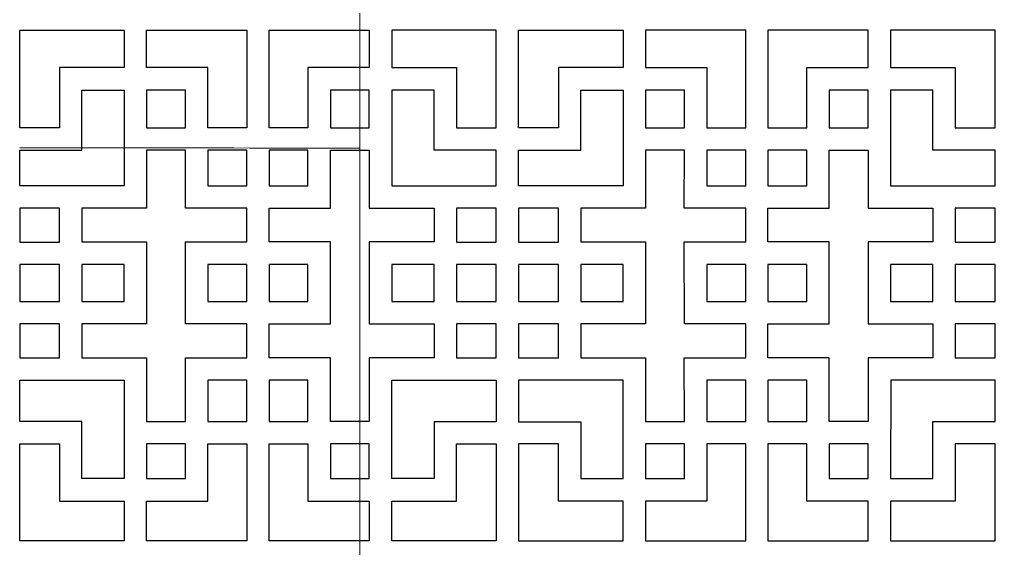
# Model space of a CAD drawing. Header units: centimetres. Extents: x -158 to 158, y -172 to 172.
# Drawn here: x -158.5 to -79.2, y 87.9 to 130.4 of the extents above; entities that cross this region are included whole.
import ezdxf

# ---------------------------------------------------------------- set-up
doc = ezdxf.new("R2010")
doc.units = ezdxf.units.CM
doc.header["$MEASUREMENT"] = 0
doc.layers.add('layer 1', color=7, linetype='Continuous')

msp = doc.modelspace()

# ---------------------------------------------------------------- linework, layer by layer
at = {"layer": 'layer 1', "color": 250, "lineweight": 9}
msp.add_lwpolyline([(-131.15161, -135.35592), (-27.25161, -135.35592), (-27.25161, 139.04408), (-131.15161, 139.04408), (-131.15161, -135.35592)], close=True, dxfattribs=at)
at = {"layer": 'layer 1', "color": 242}
for points in [[(-148.29055, 121.68934), (-145.15805, 121.68934), (-145.15805, 124.73684), (-148.29055, 124.73684), (-148.29055, 121.68934)], [(-133.51805, 121.68934), (-130.38555, 121.68934), (-130.38555, 124.73684), (-133.51805, 124.73684), (-133.51805, 121.68934)], [(-108.17599, 121.68934), (-105.04349, 121.68934), (-105.04349, 124.73684), (-108.17599, 124.73684), (-108.17599, 121.68934)], [(-93.40349, 121.68934), (-90.27099, 121.68934), (-90.27099, 124.73684), (-93.40349, 124.73684), (-93.40349, 121.68934)], [(-143.35805, 117.03184), (-140.22805, 117.03184), (-140.22805, 119.88934), (-143.35805, 119.88934), (-143.35805, 117.03184)], [(-138.44805, 117.03184), (-135.31555, 117.03184), (-135.31555, 119.88934), (-138.44805, 119.88934), (-138.44805, 117.03184)], [(-103.24599, 117.03184), (-100.11349, 117.03184), (-100.11349, 119.88934), (-103.24599, 119.88934), (-103.24599, 117.03184)], [(-98.33349, 117.03184), (-95.20349, 117.03184), (-95.20349, 119.88934), (-98.33349, 119.88934), (-98.33349, 117.03184)], [(-158.49504, 112.5102), (-155.29716, 112.5102), (-155.29716, 115.23656), (-158.49504, 115.23656), (-158.49504, 112.5102)], [(-123.38055, 112.51184), (-120.18055, 112.51184), (-120.18055, 115.23432), (-123.38055, 115.23432), (-123.38055, 112.51184)], [(-118.38099, 112.51184), (-115.18099, 112.51184), (-115.18099, 115.23432), (-118.38099, 115.23432), (-118.38099, 112.51184)], [(-158.49555, 107.71934), (-155.29555, 107.71934), (-155.29555, 110.71432), (-158.49555, 110.71432), (-158.49555, 107.71934)], [(-153.50055, 107.71934), (-150.09305, 107.71934), (-150.09305, 110.70932), (-153.50055, 110.70932), (-153.50055, 107.71934)], [(-143.35805, 107.71683), (-140.22555, 107.71683), (-140.22555, 110.71433), (-143.35805, 110.71433), (-143.35805, 107.71683)], [(-138.44805, 107.71683), (-135.31805, 107.71683), (-135.31805, 110.71433), (-138.44805, 110.71433), (-138.44805, 107.71683)], [(-128.58305, 107.71934), (-125.17555, 107.71934), (-125.17555, 110.70932), (-128.58305, 110.70932), (-128.58305, 107.71934)], [(-123.38055, 107.71934), (-120.18055, 107.71934), (-120.18055, 110.71432), (-123.38055, 110.71432), (-123.38055, 107.71934)], [(-118.38099, 107.71934), (-115.18099, 107.71934), (-115.18099, 110.71432), (-118.38099, 110.71432), (-118.38099, 107.71934)], [(-113.38599, 107.71934), (-109.97849, 107.71934), (-109.97849, 110.70932), (-113.38599, 110.70932), (-113.38599, 107.71934)], [(-103.24349, 107.71683), (-100.11349, 107.71683), (-100.11349, 110.71433), (-103.24349, 110.71433), (-103.24349, 107.71683)], [(-98.33599, 107.71683), (-95.20349, 107.71683), (-95.20349, 110.71433), (-98.33599, 110.71433), (-98.33599, 107.71683)], [(-83.26599, 107.71934), (-80.06599, 107.71934), (-80.06599, 110.71432), (-83.26599, 110.71432), (-83.26599, 107.71934)], [(-158.49555, 103.20434), (-155.29555, 103.20434), (-155.29555, 105.91934), (-158.49555, 105.91934), (-158.49555, 103.20434)], [(-123.38055, 103.20434), (-120.18055, 103.20434), (-120.18055, 105.91934), (-123.38055, 105.91934), (-123.38055, 103.20434)], [(-118.38099, 103.20434), (-115.18099, 103.20434), (-115.18099, 105.91934), (-118.38099, 105.91934), (-118.38099, 103.20434)], [(-83.26599, 103.20434), (-80.06599, 103.20434), (-80.06599, 105.91934), (-83.26599, 105.91934), (-83.26599, 103.20434)], [(-143.35805, 98.07183), (-140.22805, 98.07183), (-140.22805, 101.40433), (-143.35805, 101.40433), (-143.35805, 98.07183)], [(-138.44805, 98.07183), (-135.31805, 98.07183), (-135.31805, 101.40433), (-138.44805, 101.40433), (-138.44805, 98.07183)], [(-103.24349, 98.07183), (-100.11349, 98.07183), (-100.11349, 101.40433), (-103.24349, 101.40433), (-103.24349, 98.07183)], [(-98.33349, 98.07183), (-95.20349, 98.07183), (-95.20349, 101.40433), (-98.33349, 101.40433), (-98.33349, 98.07183)], [(-148.29055, 93.47934), (-145.15805, 93.47934), (-145.15805, 96.26934), (-148.29055, 96.26934), (-148.29055, 93.47934)], [(-133.51805, 93.47934), (-130.38555, 93.47934), (-130.38555, 96.26934), (-133.51805, 96.26934), (-133.51805, 93.47934)], [(-108.17599, 93.47934), (-105.04349, 93.47934), (-105.04349, 96.26934), (-108.17599, 96.26934), (-108.17599, 93.47934)], [(-93.40349, 93.47934), (-90.27099, 93.47934), (-90.27099, 96.26934), (-93.40349, 96.26934), (-93.40349, 93.47934)]]:
    msp.add_lwpolyline(points, close=True, dxfattribs=at)
for points, knots in [([(-158.49555, 121.69184), (-158.49555, 121.69184), (-155.29555, 121.69184), (-155.29555, 121.69184), (-155.29555, 121.69184), (-155.29555, 121.69184), (-155.29804, 126.53684), (-155.29804, 126.53684), (-155.29804, 126.53684), (-155.29804, 126.53684), (-150.09305, 126.53684), (-150.09305, 126.53684), (-150.09305, 126.53684), (-150.09305, 126.53684), (-150.09305, 129.54684), (-150.09305, 129.54684), (-150.09305, 129.54684), (-150.09305, 129.54684), (-158.49555, 129.54684), (-158.49555, 129.54684), (-158.49555, 129.54684), (-158.49555, 129.54684), (-158.49555, 121.69184), (-158.49555, 121.69184)], [0, 0, 0, 0, 0.14285714, 0.14285714, 0.14285714, 0.14285714, 0.28571429, 0.28571429, 0.28571429, 0.28571429, 0.42857143, 0.42857143, 0.42857143, 0.42857143, 0.57142857, 0.57142857, 0.57142857, 0.57142857, 0.71428571, 0.71428571, 0.71428571, 0.71428571, 1, 1, 1, 1]), ([(-143.35805, 126.53684), (-143.35805, 126.53684), (-143.35805, 121.69184), (-143.35805, 121.69184), (-143.35805, 121.69184), (-143.35805, 121.69184), (-140.22805, 121.69184), (-140.22805, 121.69184), (-140.22805, 121.69184), (-140.22805, 121.69184), (-140.22805, 129.54684), (-140.22805, 129.54684), (-140.22805, 129.54684), (-140.22805, 129.54684), (-148.29055, 129.54684), (-148.29055, 129.54684), (-148.29055, 129.54684), (-148.29055, 129.54684), (-148.29055, 126.53684), (-148.29055, 126.53684), (-148.29055, 126.53684), (-148.29055, 126.53684), (-143.35805, 126.53684), (-143.35805, 126.53684)], [0, 0, 0, 0, 0.14285714, 0.14285714, 0.14285714, 0.14285714, 0.28571429, 0.28571429, 0.28571429, 0.28571429, 0.42857143, 0.42857143, 0.42857143, 0.42857143, 0.57142857, 0.57142857, 0.57142857, 0.57142857, 0.71428571, 0.71428571, 0.71428571, 0.71428571, 1, 1, 1, 1]), ([(-138.44805, 129.54684), (-138.44805, 129.54684), (-138.44805, 121.69184), (-138.44805, 121.69184), (-138.44805, 121.69184), (-138.44805, 121.69184), (-135.31554, 121.69184), (-135.31554, 121.69184), (-135.31554, 121.69184), (-135.31554, 121.69184), (-135.31805, 126.53684), (-135.31805, 126.53684), (-135.31805, 126.53684), (-135.31805, 126.53684), (-130.38555, 126.53684), (-130.38555, 126.53684), (-130.38555, 126.53684), (-130.38555, 126.53684), (-130.38555, 129.54684), (-130.38555, 129.54684), (-130.38555, 129.54684), (-130.38555, 129.54684), (-138.44805, 129.54684), (-138.44805, 129.54684)], [0, 0, 0, 0, 0.14285714, 0.14285714, 0.14285714, 0.14285714, 0.28571429, 0.28571429, 0.28571429, 0.28571429, 0.42857143, 0.42857143, 0.42857143, 0.42857143, 0.57142857, 0.57142857, 0.57142857, 0.57142857, 0.71428571, 0.71428571, 0.71428571, 0.71428571, 1, 1, 1, 1]), ([(-120.18055, 129.54684), (-120.18055, 129.54684), (-120.18055, 121.69184), (-120.18055, 121.69184), (-120.18055, 121.69184), (-120.18055, 121.69184), (-123.38055, 121.69184), (-123.38055, 121.69184), (-123.38055, 121.69184), (-123.38055, 121.69184), (-123.37805, 126.53684), (-123.37805, 126.53684), (-123.37805, 126.53684), (-123.37805, 126.53684), (-128.58305, 126.53684), (-128.58305, 126.53684), (-128.58305, 126.53684), (-128.58305, 126.53684), (-128.58305, 129.54684), (-128.58305, 129.54684), (-128.58305, 129.54684), (-128.58305, 129.54684), (-120.18055, 129.54684), (-120.18055, 129.54684)], [0, 0, 0, 0, 0.14285714, 0.14285714, 0.14285714, 0.14285714, 0.28571429, 0.28571429, 0.28571429, 0.28571429, 0.42857143, 0.42857143, 0.42857143, 0.42857143, 0.57142857, 0.57142857, 0.57142857, 0.57142857, 0.71428571, 0.71428571, 0.71428571, 0.71428571, 1, 1, 1, 1]), ([(-118.38099, 129.54684), (-118.38099, 129.54684), (-118.38099, 121.69184), (-118.38099, 121.69184), (-118.38099, 121.69184), (-118.38099, 121.69184), (-115.18099, 121.69184), (-115.18099, 121.69184), (-115.18099, 121.69184), (-115.18099, 121.69184), (-115.18349, 126.53684), (-115.18349, 126.53684), (-115.18349, 126.53684), (-115.18349, 126.53684), (-109.97849, 126.53684), (-109.97849, 126.53684), (-109.97849, 126.53684), (-109.97849, 126.53684), (-109.97849, 129.54684), (-109.97849, 129.54684), (-109.97849, 129.54684), (-109.97849, 129.54684), (-118.38099, 129.54684), (-118.38099, 129.54684)], [0, 0, 0, 0, 0.14285714, 0.14285714, 0.14285714, 0.14285714, 0.28571429, 0.28571429, 0.28571429, 0.28571429, 0.42857143, 0.42857143, 0.42857143, 0.42857143, 0.57142857, 0.57142857, 0.57142857, 0.57142857, 0.71428571, 0.71428571, 0.71428571, 0.71428571, 1, 1, 1, 1]), ([(-100.11349, 129.54684), (-100.11349, 129.54684), (-100.11349, 121.69184), (-100.11349, 121.69184), (-100.11349, 121.69184), (-100.11349, 121.69184), (-103.246, 121.69184), (-103.246, 121.69184), (-103.246, 121.69184), (-103.246, 121.69184), (-103.24349, 126.53684), (-103.24349, 126.53684), (-103.24349, 126.53684), (-103.24349, 126.53684), (-108.17599, 126.53684), (-108.17599, 126.53684), (-108.17599, 126.53684), (-108.17599, 126.53684), (-108.17599, 129.54684), (-108.17599, 129.54684), (-108.17599, 129.54684), (-108.17599, 129.54684), (-100.11349, 129.54684), (-100.11349, 129.54684)], [0, 0, 0, 0, 0.14285714, 0.14285714, 0.14285714, 0.14285714, 0.28571429, 0.28571429, 0.28571429, 0.28571429, 0.42857143, 0.42857143, 0.42857143, 0.42857143, 0.57142857, 0.57142857, 0.57142857, 0.57142857, 0.71428571, 0.71428571, 0.71428571, 0.71428571, 1, 1, 1, 1]), ([(-95.20349, 126.53684), (-95.20349, 126.53684), (-95.20349, 121.69184), (-95.20349, 121.69184), (-95.20349, 121.69184), (-95.20349, 121.69184), (-98.33349, 121.69184), (-98.33349, 121.69184), (-98.33349, 121.69184), (-98.33349, 121.69184), (-98.33349, 129.54684), (-98.33349, 129.54684), (-98.33349, 129.54684), (-98.33349, 129.54684), (-90.27099, 129.54684), (-90.27099, 129.54684), (-90.27099, 129.54684), (-90.27099, 129.54684), (-90.27099, 126.53684), (-90.27099, 126.53684), (-90.27099, 126.53684), (-90.27099, 126.53684), (-95.20349, 126.53684), (-95.20349, 126.53684)], [0, 0, 0, 0, 0.14285714, 0.14285714, 0.14285714, 0.14285714, 0.28571429, 0.28571429, 0.28571429, 0.28571429, 0.42857143, 0.42857143, 0.42857143, 0.42857143, 0.57142857, 0.57142857, 0.57142857, 0.57142857, 0.71428571, 0.71428571, 0.71428571, 0.71428571, 1, 1, 1, 1]), ([(-80.06599, 121.69184), (-80.06599, 121.69184), (-83.26599, 121.69184), (-83.26599, 121.69184), (-83.26599, 121.69184), (-83.26599, 121.69184), (-83.2635, 126.53684), (-83.2635, 126.53684), (-83.2635, 126.53684), (-83.2635, 126.53684), (-88.46849, 126.53684), (-88.46849, 126.53684), (-88.46849, 126.53684), (-88.46849, 126.53684), (-88.46849, 129.54684), (-88.46849, 129.54684), (-88.46849, 129.54684), (-88.46849, 129.54684), (-80.06599, 129.54684), (-80.06599, 129.54684), (-80.06599, 129.54684), (-80.06599, 129.54684), (-80.06599, 121.69184), (-80.06599, 121.69184)], [0, 0, 0, 0, 0.14285714, 0.14285714, 0.14285714, 0.14285714, 0.28571429, 0.28571429, 0.28571429, 0.28571429, 0.42857143, 0.42857143, 0.42857143, 0.42857143, 0.57142857, 0.57142857, 0.57142857, 0.57142857, 0.71428571, 0.71428571, 0.71428571, 0.71428571, 1, 1, 1, 1]), ([(-153.49555, 119.88934), (-153.49555, 119.88934), (-158.49555, 119.89056), (-158.49555, 119.89056), (-158.49555, 119.89056), (-158.49555, 119.89056), (-158.49555, 117.03434), (-158.49555, 117.03434), (-158.49555, 117.03434), (-158.49555, 117.03434), (-150.09845, 117.03434), (-150.09845, 117.03434), (-150.09845, 117.03434), (-150.09845, 117.03434), (-150.09305, 124.73684), (-150.09305, 124.73684), (-150.09305, 124.73684), (-150.09305, 124.73684), (-153.49555, 124.73684), (-153.49555, 124.73684), (-153.49555, 124.73684), (-153.49555, 124.73684), (-153.49555, 119.88934), (-153.49555, 119.88934)], [0, 0, 0, 0, 0.14285714, 0.14285714, 0.14285714, 0.14285714, 0.28571429, 0.28571429, 0.28571429, 0.28571429, 0.42857143, 0.42857143, 0.42857143, 0.42857143, 0.57142857, 0.57142857, 0.57142857, 0.57142857, 0.71428571, 0.71428571, 0.71428571, 0.71428571, 1, 1, 1, 1]), ([(-125.18055, 119.88934), (-125.18055, 119.88934), (-120.18055, 119.89434), (-120.18055, 119.89434), (-120.18055, 119.89434), (-120.18055, 119.89434), (-120.18055, 117.03434), (-120.18055, 117.03434), (-120.18055, 117.03434), (-120.18055, 117.03434), (-128.58305, 117.03434), (-128.58305, 117.03434), (-128.58305, 117.03434), (-128.58305, 117.03434), (-128.58305, 124.73684), (-128.58305, 124.73684), (-128.58305, 124.73684), (-128.58305, 124.73684), (-125.18055, 124.73684), (-125.18055, 124.73684), (-125.18055, 124.73684), (-125.18055, 124.73684), (-125.18055, 119.88934), (-125.18055, 119.88934)], [0, 0, 0, 0, 0.14285714, 0.14285714, 0.14285714, 0.14285714, 0.28571429, 0.28571429, 0.28571429, 0.28571429, 0.42857143, 0.42857143, 0.42857143, 0.42857143, 0.57142857, 0.57142857, 0.57142857, 0.57142857, 0.71428571, 0.71428571, 0.71428571, 0.71428571, 1, 1, 1, 1]), ([(-113.38099, 119.88934), (-113.38099, 119.88934), (-118.38099, 119.89434), (-118.38099, 119.89434), (-118.38099, 119.89434), (-118.38099, 119.89434), (-118.38099, 117.03434), (-118.38099, 117.03434), (-118.38099, 117.03434), (-118.38099, 117.03434), (-109.97849, 117.03434), (-109.97849, 117.03434), (-109.97849, 117.03434), (-109.97849, 117.03434), (-109.97849, 124.73684), (-109.97849, 124.73684), (-109.97849, 124.73684), (-109.97849, 124.73684), (-113.38099, 124.73684), (-113.38099, 124.73684), (-113.38099, 124.73684), (-113.38099, 124.73684), (-113.38099, 119.88934), (-113.38099, 119.88934)], [0, 0, 0, 0, 0.14285714, 0.14285714, 0.14285714, 0.14285714, 0.28571429, 0.28571429, 0.28571429, 0.28571429, 0.42857143, 0.42857143, 0.42857143, 0.42857143, 0.57142857, 0.57142857, 0.57142857, 0.57142857, 0.71428571, 0.71428571, 0.71428571, 0.71428571, 1, 1, 1, 1]), ([(-85.06599, 119.88934), (-85.06599, 119.88934), (-80.06599, 119.89056), (-80.06599, 119.89056), (-80.06599, 119.89056), (-80.06599, 119.89056), (-80.06599, 117.03434), (-80.06599, 117.03434), (-80.06599, 117.03434), (-80.06599, 117.03434), (-88.46309, 117.03434), (-88.46309, 117.03434), (-88.46309, 117.03434), (-88.46309, 117.03434), (-88.46849, 124.73684), (-88.46849, 124.73684), (-88.46849, 124.73684), (-88.46849, 124.73684), (-85.06599, 124.73684), (-85.06599, 124.73684), (-85.06599, 124.73684), (-85.06599, 124.73684), (-85.06599, 119.88934), (-85.06599, 119.88934)], [0, 0, 0, 0, 0.14285714, 0.14285714, 0.14285714, 0.14285714, 0.28571429, 0.28571429, 0.28571429, 0.28571429, 0.42857143, 0.42857143, 0.42857143, 0.42857143, 0.57142857, 0.57142857, 0.57142857, 0.57142857, 0.71428571, 0.71428571, 0.71428571, 0.71428571, 1, 1, 1, 1]), ([(-148.29054, 105.91934), (-148.29054, 105.91934), (-148.29055, 112.51432), (-148.29055, 112.51432), (-148.29055, 112.51432), (-148.29055, 112.51432), (-153.49555, 112.51433), (-153.49555, 112.51433), (-153.49555, 112.51433), (-153.49555, 112.51433), (-153.49555, 115.23433), (-153.49555, 115.23433), (-153.49555, 115.23433), (-153.49555, 115.23433), (-148.29055, 115.23433), (-148.29055, 115.23433), (-148.29055, 115.23433), (-148.29055, 115.23433), (-148.29055, 119.89434), (-148.29055, 119.89434), (-148.29055, 119.89434), (-148.29055, 119.89434), (-145.16305, 119.89434), (-145.16305, 119.89434), (-145.16305, 119.89434), (-145.16305, 119.89434), (-145.16305, 115.23185), (-145.16305, 115.23185), (-145.16305, 115.23185), (-145.16305, 115.23185), (-140.22805, 115.23433), (-140.22805, 115.23433), (-140.22805, 115.23433), (-140.22805, 115.23433), (-140.22805, 112.51433), (-140.22805, 112.51433), (-140.22805, 112.51433), (-140.22805, 112.51433), (-145.16305, 112.51433), (-145.16305, 112.51433), (-145.16305, 112.51433), (-145.16305, 112.51433), (-145.16305, 105.91935), (-145.16305, 105.91935), (-145.16305, 105.91935), (-145.16305, 105.91935), (-140.22805, 105.91934), (-140.22805, 105.91934), (-140.22805, 105.91934), (-140.22805, 105.91934), (-140.22805, 103.20683), (-140.22805, 103.20683), (-140.22805, 103.20683), (-140.22805, 103.20683), (-145.16305, 103.20684), (-145.16305, 103.20684), (-145.16305, 103.20684), (-145.16305, 103.20684), (-145.16305, 98.06933), (-145.16305, 98.06933), (-145.16305, 98.06933), (-145.16305, 98.06933), (-148.29055, 98.06933), (-148.29055, 98.06933), (-148.29055, 98.06933), (-148.29055, 98.06933), (-148.29055, 103.20683), (-148.29055, 103.20683), (-148.29055, 103.20683), (-148.29055, 103.20683), (-153.49555, 103.20683), (-153.49555, 103.20683), (-153.49555, 103.20683), (-153.49555, 103.20683), (-153.49555, 105.91934), (-153.49555, 105.91934), (-153.49555, 105.91934), (-153.49555, 105.91934), (-148.29054, 105.91934), (-148.29054, 105.91934)], [0, 0, 0, 0, 0.04761905, 0.04761905, 0.04761905, 0.04761905, 0.0952381, 0.0952381, 0.0952381, 0.0952381, 0.14285714, 0.14285714, 0.14285714, 0.14285714, 0.19047619, 0.19047619, 0.19047619, 0.19047619, 0.23809524, 0.23809524, 0.23809524, 0.23809524, 0.28571429, 0.28571429, 0.28571429, 0.28571429, 0.33333333, 0.33333333, 0.33333333, 0.33333333, 0.38095238, 0.38095238, 0.38095238, 0.38095238, 0.42857143, 0.42857143, 0.42857143, 0.42857143, 0.47619048, 0.47619048, 0.47619048, 0.47619048, 0.52380952, 0.52380952, 0.52380952, 0.52380952, 0.57142857, 0.57142857, 0.57142857, 0.57142857, 0.61904762, 0.61904762, 0.61904762, 0.61904762, 0.66666667, 0.66666667, 0.66666667, 0.66666667, 0.71428571, 0.71428571, 0.71428571, 0.71428571, 0.76190476, 0.76190476, 0.76190476, 0.76190476, 0.80952381, 0.80952381, 0.80952381, 0.80952381, 0.85714286, 0.85714286, 0.85714286, 0.85714286, 0.9047619, 0.9047619, 0.9047619, 0.9047619, 1, 1, 1, 1]), ([(-133.50057, 112.51433), (-133.50057, 112.51433), (-133.51305, 105.91933), (-133.51305, 105.91933), (-133.51305, 105.91933), (-133.51305, 105.91933), (-138.44805, 105.91934), (-138.44805, 105.91934), (-138.44805, 105.91934), (-138.44805, 105.91934), (-138.44805, 103.20683), (-138.44805, 103.20683), (-138.44805, 103.20683), (-138.44805, 103.20683), (-133.50058, 103.20683), (-133.50058, 103.20683), (-133.50058, 103.20683), (-133.50058, 103.20683), (-133.51305, 98.06933), (-133.51305, 98.06933), (-133.51305, 98.06933), (-133.51305, 98.06933), (-130.38555, 98.06933), (-130.38555, 98.06933), (-130.38555, 98.06933), (-130.38555, 98.06933), (-130.38555, 103.20683), (-130.38555, 103.20683), (-130.38555, 103.20683), (-130.38555, 103.20683), (-125.18055, 103.20683), (-125.18055, 103.20683), (-125.18055, 103.20683), (-125.18055, 103.20683), (-125.18055, 105.91934), (-125.18055, 105.91934), (-125.18055, 105.91934), (-125.18055, 105.91934), (-130.38555, 105.91933), (-130.38555, 105.91933), (-130.38555, 105.91933), (-130.38555, 105.91933), (-130.38555, 112.51434), (-130.38555, 112.51434), (-130.38555, 112.51434), (-130.38555, 112.51434), (-125.18055, 112.51433), (-125.18055, 112.51433), (-125.18055, 112.51433), (-125.18055, 112.51433), (-125.18055, 115.23433), (-125.18055, 115.23433), (-125.18055, 115.23433), (-125.18055, 115.23433), (-130.38555, 115.23184), (-130.38555, 115.23184), (-130.38555, 115.23184), (-130.38555, 115.23184), (-130.38555, 119.89434), (-130.38555, 119.89434), (-130.38555, 119.89434), (-130.38555, 119.89434), (-133.51305, 119.89434), (-133.51305, 119.89434), (-133.51305, 119.89434), (-133.51305, 119.89434), (-133.50058, 115.23433), (-133.50058, 115.23433), (-133.50058, 115.23433), (-133.50058, 115.23433), (-138.44805, 115.23433), (-138.44805, 115.23433), (-138.44805, 115.23433), (-138.44805, 115.23433), (-138.44805, 112.51433), (-138.44805, 112.51433), (-138.44805, 112.51433), (-138.44805, 112.51433), (-133.50057, 112.51433), (-133.50057, 112.51433)], [0, 0, 0, 0, 0.04761905, 0.04761905, 0.04761905, 0.04761905, 0.0952381, 0.0952381, 0.0952381, 0.0952381, 0.14285714, 0.14285714, 0.14285714, 0.14285714, 0.19047619, 0.19047619, 0.19047619, 0.19047619, 0.23809524, 0.23809524, 0.23809524, 0.23809524, 0.28571429, 0.28571429, 0.28571429, 0.28571429, 0.33333333, 0.33333333, 0.33333333, 0.33333333, 0.38095238, 0.38095238, 0.38095238, 0.38095238, 0.42857143, 0.42857143, 0.42857143, 0.42857143, 0.47619048, 0.47619048, 0.47619048, 0.47619048, 0.52380952, 0.52380952, 0.52380952, 0.52380952, 0.57142857, 0.57142857, 0.57142857, 0.57142857, 0.61904762, 0.61904762, 0.61904762, 0.61904762, 0.66666667, 0.66666667, 0.66666667, 0.66666667, 0.71428571, 0.71428571, 0.71428571, 0.71428571, 0.76190476, 0.76190476, 0.76190476, 0.76190476, 0.80952381, 0.80952381, 0.80952381, 0.80952381, 0.85714286, 0.85714286, 0.85714286, 0.85714286, 0.9047619, 0.9047619, 0.9047619, 0.9047619, 1, 1, 1, 1]), ([(-105.06097, 112.51433), (-105.06097, 112.51433), (-105.04849, 105.91933), (-105.04849, 105.91933), (-105.04849, 105.91933), (-105.04849, 105.91933), (-100.11349, 105.91934), (-100.11349, 105.91934), (-100.11349, 105.91934), (-100.11349, 105.91934), (-100.11349, 103.20683), (-100.11349, 103.20683), (-100.11349, 103.20683), (-100.11349, 103.20683), (-105.06096, 103.20683), (-105.06096, 103.20683), (-105.06096, 103.20683), (-105.06096, 103.20683), (-105.04849, 98.06933), (-105.04849, 98.06933), (-105.04849, 98.06933), (-105.04849, 98.06933), (-108.17599, 98.06933), (-108.17599, 98.06933), (-108.17599, 98.06933), (-108.17599, 98.06933), (-108.17599, 103.20683), (-108.17599, 103.20683), (-108.17599, 103.20683), (-108.17599, 103.20683), (-113.38099, 103.20683), (-113.38099, 103.20683), (-113.38099, 103.20683), (-113.38099, 103.20683), (-113.38099, 105.91934), (-113.38099, 105.91934), (-113.38099, 105.91934), (-113.38099, 105.91934), (-108.17599, 105.91933), (-108.17599, 105.91933), (-108.17599, 105.91933), (-108.17599, 105.91933), (-108.17599, 112.51434), (-108.17599, 112.51434), (-108.17599, 112.51434), (-108.17599, 112.51434), (-113.38099, 112.51433), (-113.38099, 112.51433), (-113.38099, 112.51433), (-113.38099, 112.51433), (-113.38099, 115.23433), (-113.38099, 115.23433), (-113.38099, 115.23433), (-113.38099, 115.23433), (-108.17599, 115.23184), (-108.17599, 115.23184), (-108.17599, 115.23184), (-108.17599, 115.23184), (-108.17599, 119.89434), (-108.17599, 119.89434), (-108.17599, 119.89434), (-108.17599, 119.89434), (-105.04849, 119.89434), (-105.04849, 119.89434), (-105.04849, 119.89434), (-105.04849, 119.89434), (-105.06096, 115.23433), (-105.06096, 115.23433), (-105.06096, 115.23433), (-105.06096, 115.23433), (-100.11349, 115.23433), (-100.11349, 115.23433), (-100.11349, 115.23433), (-100.11349, 115.23433), (-100.11349, 112.51433), (-100.11349, 112.51433), (-100.11349, 112.51433), (-100.11349, 112.51433), (-105.06097, 112.51433), (-105.06097, 112.51433)], [0, 0, 0, 0, 0.04761905, 0.04761905, 0.04761905, 0.04761905, 0.0952381, 0.0952381, 0.0952381, 0.0952381, 0.14285714, 0.14285714, 0.14285714, 0.14285714, 0.19047619, 0.19047619, 0.19047619, 0.19047619, 0.23809524, 0.23809524, 0.23809524, 0.23809524, 0.28571429, 0.28571429, 0.28571429, 0.28571429, 0.33333333, 0.33333333, 0.33333333, 0.33333333, 0.38095238, 0.38095238, 0.38095238, 0.38095238, 0.42857143, 0.42857143, 0.42857143, 0.42857143, 0.47619048, 0.47619048, 0.47619048, 0.47619048, 0.52380952, 0.52380952, 0.52380952, 0.52380952, 0.57142857, 0.57142857, 0.57142857, 0.57142857, 0.61904762, 0.61904762, 0.61904762, 0.61904762, 0.66666667, 0.66666667, 0.66666667, 0.66666667, 0.71428571, 0.71428571, 0.71428571, 0.71428571, 0.76190476, 0.76190476, 0.76190476, 0.76190476, 0.80952381, 0.80952381, 0.80952381, 0.80952381, 0.85714286, 0.85714286, 0.85714286, 0.85714286, 0.9047619, 0.9047619, 0.9047619, 0.9047619, 1, 1, 1, 1]), ([(-90.271, 105.91934), (-90.271, 105.91934), (-90.27099, 112.51432), (-90.27099, 112.51432), (-90.27099, 112.51432), (-90.27099, 112.51432), (-85.06599, 112.51433), (-85.06599, 112.51433), (-85.06599, 112.51433), (-85.06599, 112.51433), (-85.06599, 115.23433), (-85.06599, 115.23433), (-85.06599, 115.23433), (-85.06599, 115.23433), (-90.27099, 115.23433), (-90.27099, 115.23433), (-90.27099, 115.23433), (-90.27099, 115.23433), (-90.27099, 119.89434), (-90.27099, 119.89434), (-90.27099, 119.89434), (-90.27099, 119.89434), (-93.39849, 119.89434), (-93.39849, 119.89434), (-93.39849, 119.89434), (-93.39849, 119.89434), (-93.39849, 115.23185), (-93.39849, 115.23185), (-93.39849, 115.23185), (-93.39849, 115.23185), (-98.33349, 115.23433), (-98.33349, 115.23433), (-98.33349, 115.23433), (-98.33349, 115.23433), (-98.33349, 112.51433), (-98.33349, 112.51433), (-98.33349, 112.51433), (-98.33349, 112.51433), (-93.39849, 112.51433), (-93.39849, 112.51433), (-93.39849, 112.51433), (-93.39849, 112.51433), (-93.39849, 105.91935), (-93.39849, 105.91935), (-93.39849, 105.91935), (-93.39849, 105.91935), (-98.33349, 105.91934), (-98.33349, 105.91934), (-98.33349, 105.91934), (-98.33349, 105.91934), (-98.33349, 103.20683), (-98.33349, 103.20683), (-98.33349, 103.20683), (-98.33349, 103.20683), (-93.39849, 103.20684), (-93.39849, 103.20684), (-93.39849, 103.20684), (-93.39849, 103.20684), (-93.39849, 98.06933), (-93.39849, 98.06933), (-93.39849, 98.06933), (-93.39849, 98.06933), (-90.27099, 98.06933), (-90.27099, 98.06933), (-90.27099, 98.06933), (-90.27099, 98.06933), (-90.27099, 103.20683), (-90.27099, 103.20683), (-90.27099, 103.20683), (-90.27099, 103.20683), (-85.06599, 103.20683), (-85.06599, 103.20683), (-85.06599, 103.20683), (-85.06599, 103.20683), (-85.06599, 105.91934), (-85.06599, 105.91934), (-85.06599, 105.91934), (-85.06599, 105.91934), (-90.271, 105.91934), (-90.271, 105.91934)], [0, 0, 0, 0, 0.04761905, 0.04761905, 0.04761905, 0.04761905, 0.0952381, 0.0952381, 0.0952381, 0.0952381, 0.14285714, 0.14285714, 0.14285714, 0.14285714, 0.19047619, 0.19047619, 0.19047619, 0.19047619, 0.23809524, 0.23809524, 0.23809524, 0.23809524, 0.28571429, 0.28571429, 0.28571429, 0.28571429, 0.33333333, 0.33333333, 0.33333333, 0.33333333, 0.38095238, 0.38095238, 0.38095238, 0.38095238, 0.42857143, 0.42857143, 0.42857143, 0.42857143, 0.47619048, 0.47619048, 0.47619048, 0.47619048, 0.52380952, 0.52380952, 0.52380952, 0.52380952, 0.57142857, 0.57142857, 0.57142857, 0.57142857, 0.61904762, 0.61904762, 0.61904762, 0.61904762, 0.66666667, 0.66666667, 0.66666667, 0.66666667, 0.71428571, 0.71428571, 0.71428571, 0.71428571, 0.76190476, 0.76190476, 0.76190476, 0.76190476, 0.80952381, 0.80952381, 0.80952381, 0.80952381, 0.85714286, 0.85714286, 0.85714286, 0.85714286, 0.9047619, 0.9047619, 0.9047619, 0.9047619, 1, 1, 1, 1]), ([(-80.0665, 112.5102), (-80.0665, 112.5102), (-83.26439, 112.5102), (-83.26439, 112.5102), (-83.26439, 112.5102), (-83.26439, 112.5102), (-83.26439, 115.23656), (-83.26439, 115.23656), (-83.26439, 115.23656), (-83.26439, 115.23656), (-80.0665, 115.23656), (-80.0665, 115.23656), (-80.0665, 115.23656), (-80.0665, 115.23656), (-80.0665, 112.5102), (-80.0665, 112.5102)], [0, 0, 0, 0, 0.2, 0.2, 0.2, 0.2, 0.4, 0.4, 0.4, 0.4, 0.6, 0.6, 0.6, 0.6, 1, 1, 1, 1]), ([(-85.06099, 107.71934), (-85.06099, 107.71934), (-88.46849, 107.71934), (-88.46849, 107.71934), (-88.46849, 107.71934), (-88.46849, 107.71934), (-88.46849, 110.70933), (-88.46849, 110.70933), (-88.46849, 110.70933), (-88.46849, 110.70933), (-85.06099, 110.70933), (-85.06099, 110.70933), (-85.06099, 110.70933), (-85.06099, 110.70933), (-85.06099, 107.71934), (-85.06099, 107.71934)], [0, 0, 0, 0, 0.2, 0.2, 0.2, 0.2, 0.4, 0.4, 0.4, 0.4, 0.6, 0.6, 0.6, 0.6, 1, 1, 1, 1]), ([(-150.10916, 101.4044), (-150.10916, 101.4044), (-158.49555, 101.40433), (-158.49555, 101.40433), (-158.49555, 101.40433), (-158.49555, 101.40433), (-158.49555, 98.06933), (-158.49555, 98.06933), (-158.49555, 98.06933), (-158.49555, 98.06933), (-153.49555, 98.06979), (-153.49555, 98.06979), (-153.49555, 98.06979), (-153.49555, 98.06979), (-153.49555, 93.47934), (-153.49555, 93.47934), (-153.49555, 93.47934), (-153.49555, 93.47934), (-150.09305, 93.47934), (-150.09305, 93.47934), (-150.09305, 93.47934), (-150.09305, 93.47934), (-150.10916, 101.4044), (-150.10916, 101.4044)], [0, 0, 0, 0, 0.14285714, 0.14285714, 0.14285714, 0.14285714, 0.28571429, 0.28571429, 0.28571429, 0.28571429, 0.42857143, 0.42857143, 0.42857143, 0.42857143, 0.57142857, 0.57142857, 0.57142857, 0.57142857, 0.71428571, 0.71428571, 0.71428571, 0.71428571, 1, 1, 1, 1]), ([(-128.58305, 101.40433), (-128.58305, 101.40433), (-128.58305, 93.47934), (-128.58305, 93.47934), (-128.58305, 93.47934), (-128.58305, 93.47934), (-125.17902, 93.47934), (-125.17902, 93.47934), (-125.17902, 93.47934), (-125.17902, 93.47934), (-125.18055, 98.03559), (-125.18055, 98.03559), (-125.18055, 98.03559), (-125.18055, 98.03559), (-120.18055, 98.03559), (-120.18055, 98.03559), (-120.18055, 98.03559), (-120.18055, 98.03559), (-120.18055, 101.40433), (-120.18055, 101.40433), (-120.18055, 101.40433), (-120.18055, 101.40433), (-128.58305, 101.40433), (-128.58305, 101.40433)], [0, 0, 0, 0, 0.14285714, 0.14285714, 0.14285714, 0.14285714, 0.28571429, 0.28571429, 0.28571429, 0.28571429, 0.42857143, 0.42857143, 0.42857143, 0.42857143, 0.57142857, 0.57142857, 0.57142857, 0.57142857, 0.71428571, 0.71428571, 0.71428571, 0.71428571, 1, 1, 1, 1]), ([(-109.97849, 101.40433), (-109.97849, 101.40433), (-109.97849, 93.47934), (-109.97849, 93.47934), (-109.97849, 93.47934), (-109.97849, 93.47934), (-113.38252, 93.47934), (-113.38252, 93.47934), (-113.38252, 93.47934), (-113.38252, 93.47934), (-113.38099, 98.03559), (-113.38099, 98.03559), (-113.38099, 98.03559), (-113.38099, 98.03559), (-118.38099, 98.03559), (-118.38099, 98.03559), (-118.38099, 98.03559), (-118.38099, 98.03559), (-118.38099, 101.40433), (-118.38099, 101.40433), (-118.38099, 101.40433), (-118.38099, 101.40433), (-109.97849, 101.40433), (-109.97849, 101.40433)], [0, 0, 0, 0, 0.14285714, 0.14285714, 0.14285714, 0.14285714, 0.28571429, 0.28571429, 0.28571429, 0.28571429, 0.42857143, 0.42857143, 0.42857143, 0.42857143, 0.57142857, 0.57142857, 0.57142857, 0.57142857, 0.71428571, 0.71428571, 0.71428571, 0.71428571, 1, 1, 1, 1]), ([(-88.45238, 101.4044), (-88.45238, 101.4044), (-80.06599, 101.40433), (-80.06599, 101.40433), (-80.06599, 101.40433), (-80.06599, 101.40433), (-80.06599, 98.06933), (-80.06599, 98.06933), (-80.06599, 98.06933), (-80.06599, 98.06933), (-85.06599, 98.06979), (-85.06599, 98.06979), (-85.06599, 98.06979), (-85.06599, 98.06979), (-85.06599, 93.47934), (-85.06599, 93.47934), (-85.06599, 93.47934), (-85.06599, 93.47934), (-88.46849, 93.47934), (-88.46849, 93.47934), (-88.46849, 93.47934), (-88.46849, 93.47934), (-88.45238, 101.4044), (-88.45238, 101.4044)], [0, 0, 0, 0, 0.14285714, 0.14285714, 0.14285714, 0.14285714, 0.28571429, 0.28571429, 0.28571429, 0.28571429, 0.42857143, 0.42857143, 0.42857143, 0.42857143, 0.57142857, 0.57142857, 0.57142857, 0.57142857, 0.71428571, 0.71428571, 0.71428571, 0.71428571, 1, 1, 1, 1]), ([(-155.29806, 91.67934), (-155.29806, 91.67934), (-155.29805, 96.26934), (-155.29805, 96.26934), (-155.29805, 96.26934), (-155.29805, 96.26934), (-158.49555, 96.26934), (-158.49555, 96.26934), (-158.49555, 96.26934), (-158.49555, 96.26934), (-158.49555, 88.47934), (-158.49555, 88.47934), (-158.49555, 88.47934), (-158.49555, 88.47934), (-150.09055, 88.47934), (-150.09055, 88.47934), (-150.09055, 88.47934), (-150.09055, 88.47934), (-150.09055, 91.67934), (-150.09055, 91.67934), (-150.09055, 91.67934), (-150.09055, 91.67934), (-155.29806, 91.67934), (-155.29806, 91.67934)], [0, 0, 0, 0, 0.14285714, 0.14285714, 0.14285714, 0.14285714, 0.28571429, 0.28571429, 0.28571429, 0.28571429, 0.42857143, 0.42857143, 0.42857143, 0.42857143, 0.57142857, 0.57142857, 0.57142857, 0.57142857, 0.71428571, 0.71428571, 0.71428571, 0.71428571, 1, 1, 1, 1]), ([(-143.35805, 91.65376), (-143.35805, 91.65376), (-148.29055, 91.65376), (-148.29055, 91.65376), (-148.29055, 91.65376), (-148.29055, 91.65376), (-148.29055, 88.47934), (-148.29055, 88.47934), (-148.29055, 88.47934), (-148.29055, 88.47934), (-140.23305, 88.47934), (-140.23305, 88.47934), (-140.23305, 88.47934), (-140.23305, 88.47934), (-140.23305, 96.26934), (-140.23305, 96.26934), (-140.23305, 96.26934), (-140.23305, 96.26934), (-143.35805, 96.26934), (-143.35805, 96.26934), (-143.35805, 96.26934), (-143.35805, 96.26934), (-143.35805, 91.65376), (-143.35805, 91.65376)], [0, 0, 0, 0, 0.14285714, 0.14285714, 0.14285714, 0.14285714, 0.28571429, 0.28571429, 0.28571429, 0.28571429, 0.42857143, 0.42857143, 0.42857143, 0.42857143, 0.57142857, 0.57142857, 0.57142857, 0.57142857, 0.71428571, 0.71428571, 0.71428571, 0.71428571, 1, 1, 1, 1]), ([(-130.38555, 88.47934), (-130.38555, 88.47934), (-130.38555, 91.67934), (-130.38555, 91.67934), (-130.38555, 91.67934), (-130.38555, 91.67934), (-135.31805, 91.67933), (-135.31805, 91.67933), (-135.31805, 91.67933), (-135.31805, 91.67933), (-135.31805, 96.26934), (-135.31805, 96.26934), (-135.31805, 96.26934), (-135.31805, 96.26934), (-138.44305, 96.26934), (-138.44305, 96.26934), (-138.44305, 96.26934), (-138.44305, 96.26934), (-138.44305, 88.47934), (-138.44305, 88.47934), (-138.44305, 88.47934), (-138.44305, 88.47934), (-130.38555, 88.47934), (-130.38555, 88.47934)], [0, 0, 0, 0, 0.14285714, 0.14285714, 0.14285714, 0.14285714, 0.28571429, 0.28571429, 0.28571429, 0.28571429, 0.42857143, 0.42857143, 0.42857143, 0.42857143, 0.57142857, 0.57142857, 0.57142857, 0.57142857, 0.71428571, 0.71428571, 0.71428571, 0.71428571, 1, 1, 1, 1]), ([(-120.18055, 88.47934), (-120.18055, 88.47934), (-120.18055, 96.26934), (-120.18055, 96.26934), (-120.18055, 96.26934), (-120.18055, 96.26934), (-123.37805, 96.26934), (-123.37805, 96.26934), (-123.37805, 96.26934), (-123.37805, 96.26934), (-123.37805, 91.67934), (-123.37805, 91.67934), (-123.37805, 91.67934), (-123.37805, 91.67934), (-128.58555, 91.67934), (-128.58555, 91.67934), (-128.58555, 91.67934), (-128.58555, 91.67934), (-128.58555, 88.47934), (-128.58555, 88.47934), (-128.58555, 88.47934), (-128.58555, 88.47934), (-120.18055, 88.47934), (-120.18055, 88.47934)], [0, 0, 0, 0, 0.14285714, 0.14285714, 0.14285714, 0.14285714, 0.28571429, 0.28571429, 0.28571429, 0.28571429, 0.42857143, 0.42857143, 0.42857143, 0.42857143, 0.57142857, 0.57142857, 0.57142857, 0.57142857, 0.71428571, 0.71428571, 0.71428571, 0.71428571, 1, 1, 1, 1]), ([(-118.38099, 88.47934), (-118.38099, 88.47934), (-118.38099, 96.26934), (-118.38099, 96.26934), (-118.38099, 96.26934), (-118.38099, 96.26934), (-115.18349, 96.26934), (-115.18349, 96.26934), (-115.18349, 96.26934), (-115.18349, 96.26934), (-115.18349, 91.67934), (-115.18349, 91.67934), (-115.18349, 91.67934), (-115.18349, 91.67934), (-109.97599, 91.67934), (-109.97599, 91.67934), (-109.97599, 91.67934), (-109.97599, 91.67934), (-109.97599, 88.47934), (-109.97599, 88.47934), (-109.97599, 88.47934), (-109.97599, 88.47934), (-118.38099, 88.47934), (-118.38099, 88.47934)], [0, 0, 0, 0, 0.14285714, 0.14285714, 0.14285714, 0.14285714, 0.28571429, 0.28571429, 0.28571429, 0.28571429, 0.42857143, 0.42857143, 0.42857143, 0.42857143, 0.57142857, 0.57142857, 0.57142857, 0.57142857, 0.71428571, 0.71428571, 0.71428571, 0.71428571, 1, 1, 1, 1]), ([(-108.17599, 88.47934), (-108.17599, 88.47934), (-108.17599, 91.67934), (-108.17599, 91.67934), (-108.17599, 91.67934), (-108.17599, 91.67934), (-103.24349, 91.67933), (-103.24349, 91.67933), (-103.24349, 91.67933), (-103.24349, 91.67933), (-103.24349, 96.26934), (-103.24349, 96.26934), (-103.24349, 96.26934), (-103.24349, 96.26934), (-100.11849, 96.26934), (-100.11849, 96.26934), (-100.11849, 96.26934), (-100.11849, 96.26934), (-100.11849, 88.47934), (-100.11849, 88.47934), (-100.11849, 88.47934), (-100.11849, 88.47934), (-108.17599, 88.47934), (-108.17599, 88.47934)], [0, 0, 0, 0, 0.14285714, 0.14285714, 0.14285714, 0.14285714, 0.28571429, 0.28571429, 0.28571429, 0.28571429, 0.42857143, 0.42857143, 0.42857143, 0.42857143, 0.57142857, 0.57142857, 0.57142857, 0.57142857, 0.71428571, 0.71428571, 0.71428571, 0.71428571, 1, 1, 1, 1]), ([(-95.20349, 91.65376), (-95.20349, 91.65376), (-90.27099, 91.65376), (-90.27099, 91.65376), (-90.27099, 91.65376), (-90.27099, 91.65376), (-90.27099, 88.47934), (-90.27099, 88.47934), (-90.27099, 88.47934), (-90.27099, 88.47934), (-98.32849, 88.47934), (-98.32849, 88.47934), (-98.32849, 88.47934), (-98.32849, 88.47934), (-98.32849, 96.26934), (-98.32849, 96.26934), (-98.32849, 96.26934), (-98.32849, 96.26934), (-95.20349, 96.26934), (-95.20349, 96.26934), (-95.20349, 96.26934), (-95.20349, 96.26934), (-95.20349, 91.65376), (-95.20349, 91.65376)], [0, 0, 0, 0, 0.14285714, 0.14285714, 0.14285714, 0.14285714, 0.28571429, 0.28571429, 0.28571429, 0.28571429, 0.42857143, 0.42857143, 0.42857143, 0.42857143, 0.57142857, 0.57142857, 0.57142857, 0.57142857, 0.71428571, 0.71428571, 0.71428571, 0.71428571, 1, 1, 1, 1]), ([(-83.26348, 91.67934), (-83.26348, 91.67934), (-83.26349, 96.26934), (-83.26349, 96.26934), (-83.26349, 96.26934), (-83.26349, 96.26934), (-80.06599, 96.26934), (-80.06599, 96.26934), (-80.06599, 96.26934), (-80.06599, 96.26934), (-80.06599, 88.47934), (-80.06599, 88.47934), (-80.06599, 88.47934), (-80.06599, 88.47934), (-88.47099, 88.47934), (-88.47099, 88.47934), (-88.47099, 88.47934), (-88.47099, 88.47934), (-88.47099, 91.67934), (-88.47099, 91.67934), (-88.47099, 91.67934), (-88.47099, 91.67934), (-83.26348, 91.67934), (-83.26348, 91.67934)], [0, 0, 0, 0, 0.14285714, 0.14285714, 0.14285714, 0.14285714, 0.28571429, 0.28571429, 0.28571429, 0.28571429, 0.42857143, 0.42857143, 0.42857143, 0.42857143, 0.57142857, 0.57142857, 0.57142857, 0.57142857, 0.71428571, 0.71428571, 0.71428571, 0.71428571, 1, 1, 1, 1])]:
    msp.add_open_spline(points, degree=3, knots=knots, dxfattribs=at)
at = {"layer": 'layer 1', "color": 250, "lineweight": 9}
msp.add_open_spline([(-158.49593, 120.09718), (-131.11593, 120.06294), (-131.11593, 120.06294), (-131.11593, 120.06294)], degree=3, dxfattribs=at)

doc.saveas('drawing.dxf')
